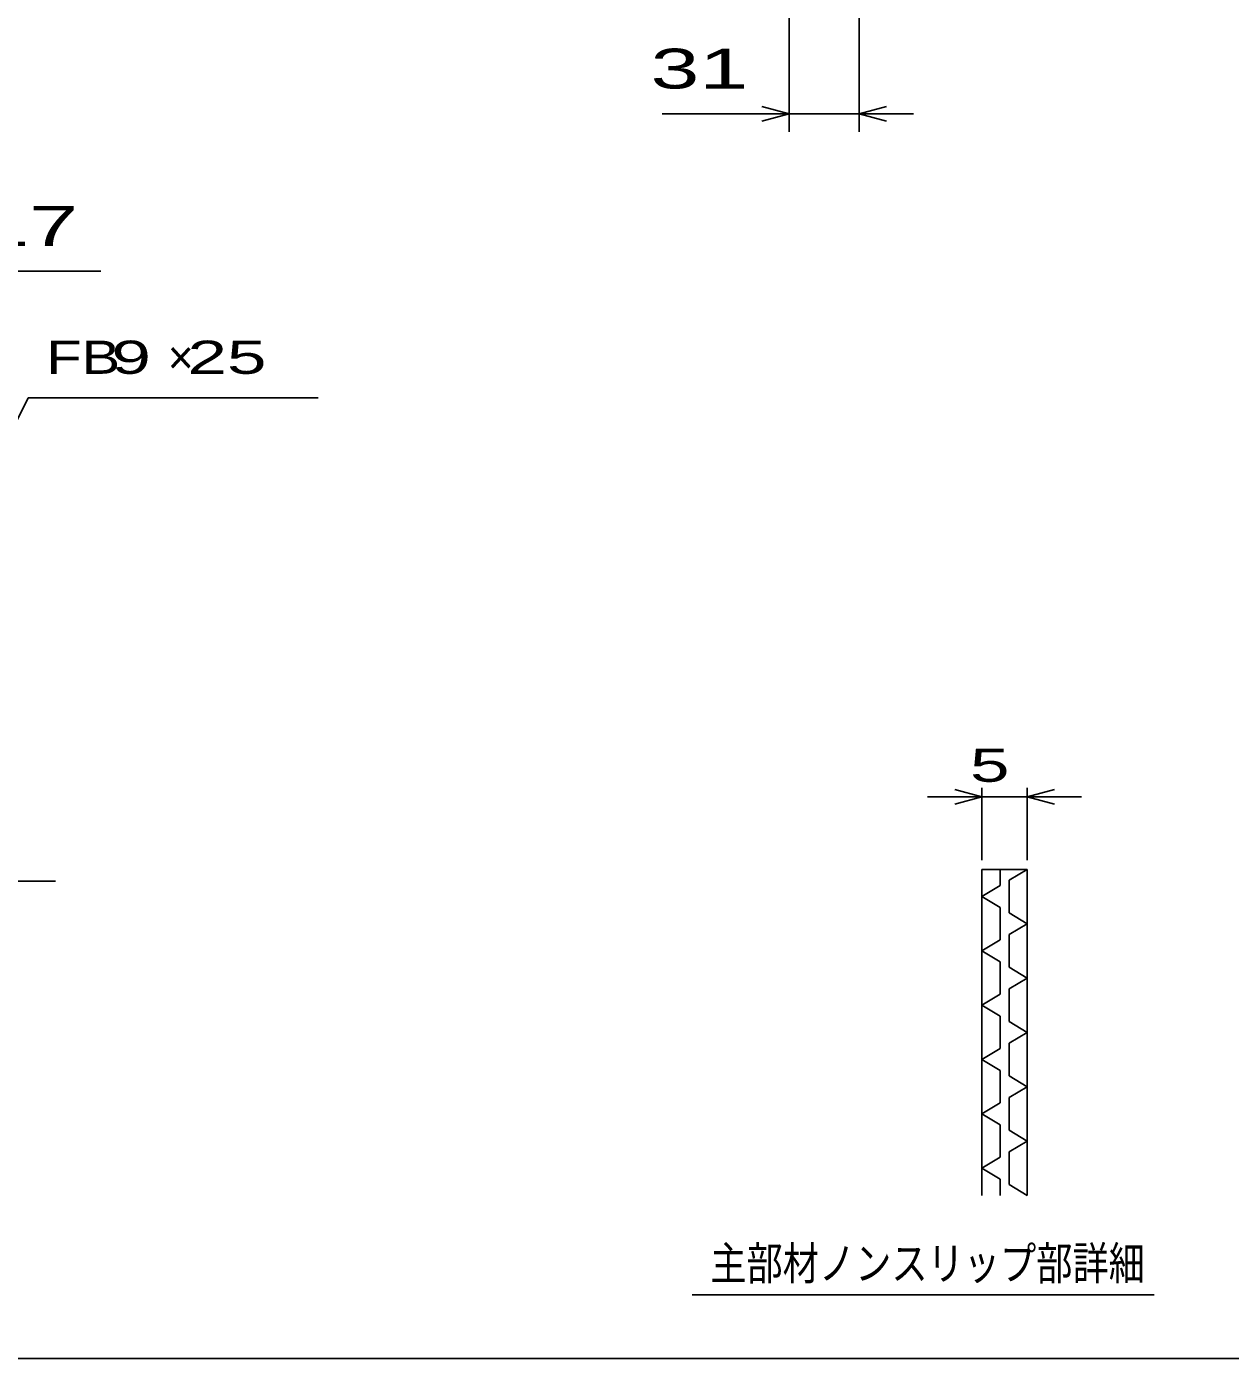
# Model space of a CAD drawing. Units: millimetres, scale not verified. Extents: x -1456 to 1389, y -1026 to 839.
# Drawn here: x -443 to 89, y -921 to -333 of the extents above; entities that cross this region are included whole.
import ezdxf
from ezdxf.enums import TextEntityAlignment as Align

# ---------------------------------------------------------------- set-up
doc = ezdxf.new("R2010")
doc.units = ezdxf.units.MM
doc.header["$LTSCALE"] = 8
for name, color, linetype, lineweight in [('0_2', 150, 'Continuous', 25), ('22', 4, 'Continuous', 25), ('32', 4, 'Continuous', 25)]:
    doc.layers.add(name, color=color, linetype=linetype, lineweight=lineweight)
doc.styles.add('ベクトル', font='')
doc.styles.get('ベクトル').set_extended_font_data('ベクトル')

msp = doc.modelspace()

# ---------------------------------------------------------------- linework, layer by layer
at = {"layer": '0_2'}
msp.add_line((1388.8, -921.2), (-1379.2, -921.2), dxfattribs=at)
at = {"layer": '22'}
for p, q in [((-106, -379.5), (-106, -195.5)), ((-75, -379.5), (-75, -323.5)), ((-106, -371.5), (-118, -368.3)), ((-75, -371.5), (-63, -368.3)), ((-162, -371.5), (-106, -371.5)), ((-118, -374.7), (-106, -371.5)), ((-106, -371.5), (-75, -371.5)), ((-63, -374.7), (-75, -371.5)), ((-75, -371.5), (-51, -371.5)), ((-466, -441), (-410, -441)), ((-466, -545), (-442, -497)), ((-442, -497), (-314, -497)), ((-466, -710.4), (-430, -710.4))]:
    msp.add_line(p, q, dxfattribs=at)
at = {"layer": '32'}
for p, q in [((-20.8, -673.2), (-32.8, -670)), ((-20.8, -701.2), (-20.8, -669.2)), ((-0.8, -669.2), (-0.8, -701.2)), ((-0.8, -673.2), (11.2, -670)), ((-20.8, -673.2), (-44.8, -673.2)), ((-32.8, -676.4), (-20.8, -673.2)), ((-20.8, -673.2), (-0.8, -673.2)), ((11.2, -676.4), (-0.8, -673.2)), ((-0.8, -673.2), (23.2, -673.2)), ((-20.8, -705.2), (-0.8, -705.2)), ((-20.8, -849.2), (-20.8, -705.2)), ((-12.8, -705.2), (-12.8, -712.4)), ((-0.8, -705.2), (-8.8, -710)), ((-0.8, -705.2), (-0.8, -849.2)), ((-8.8, -710), (-8.8, -724.4)), ((-12.8, -712.4), (-20.8, -717.2)), ((-20.8, -717.2), (-12.8, -722)), ((-12.8, -722), (-12.8, -736.4)), ((-8.8, -724.4), (-0.8, -729.2)), ((-0.8, -729.2), (-8.8, -734)), ((-8.8, -734), (-8.8, -748.4)), ((-12.8, -736.4), (-20.8, -741.2)), ((-20.8, -741.2), (-12.8, -746)), ((-12.8, -746), (-12.8, -760.4)), ((-8.8, -748.4), (-0.8, -753.2)), ((-0.8, -753.2), (-8.8, -758)), ((-8.8, -758), (-8.8, -772.4)), ((-12.8, -760.4), (-20.8, -765.2)), ((-20.8, -765.2), (-12.8, -770)), ((-12.8, -770), (-12.8, -784.4)), ((-8.8, -772.4), (-0.8, -777.2)), ((-0.8, -777.2), (-8.8, -782)), ((-8.8, -782), (-8.8, -796.4)), ((-12.8, -784.4), (-20.8, -789.2)), ((-20.8, -789.2), (-12.8, -794)), ((-12.8, -794), (-12.8, -808.4)), ((-8.8, -796.4), (-0.8, -801.2)), ((-0.8, -801.2), (-8.8, -806)), ((-12.8, -808.4), (-20.8, -813.2)), ((-8.8, -806), (-8.8, -820.4)), ((-20.8, -813.2), (-12.8, -818)), ((-12.8, -818), (-12.8, -832.4)), ((-8.8, -820.4), (-0.8, -825.2)), ((-0.8, -825.2), (-8.8, -830)), ((-12.8, -832.4), (-20.8, -837.2)), ((-8.8, -830), (-8.8, -844.4)), ((-20.8, -837.2), (-12.8, -842)), ((-12.8, -842), (-12.8, -849.2)), ((-8.8, -844.4), (-0.8, -849.2)), ((55.2, -893.2), (-148.8, -893.2))]:
    msp.add_line(p, q, dxfattribs=at)

# ---------------------------------------------------------------- texts
at = {"layer": '22', "color": 2, "style": 'ベクトル'}
for s, height, width, p in [(' 31 ', 17.6, 1.65, (-178, -351.5)), (' 17 ', 17.6, 1.65, (-474, -421)), ('FB', 14.66, 1.3, (-434, -479)), (' 9 ', 14.66, 1.6, (-414, -479)), (' 25 ', 14.66, 1.6, (-380.4, -479))]:
    msp.add_text(s, height=height, dxfattribs=dict(at, width=width)).set_placement(p, align=Align.MIDDLE_LEFT)
msp.add_text('×', height=14.66, dxfattribs=at).set_placement((-380.4, -479), align=Align.MIDDLE_LEFT)
at = {"layer": '32', "color": 2, "style": 'ベクトル'}
for s, width, p in [(' 5 ', 1.6, (-34.8, -659.2)), ('主部材ノンスリップ部詳細', 0.8, (-140.8, -879.2))]:
    msp.add_text(s, height=14.66, dxfattribs=dict(at, width=width)).set_placement(p, align=Align.MIDDLE_LEFT)

doc.saveas('drawing.dxf')
